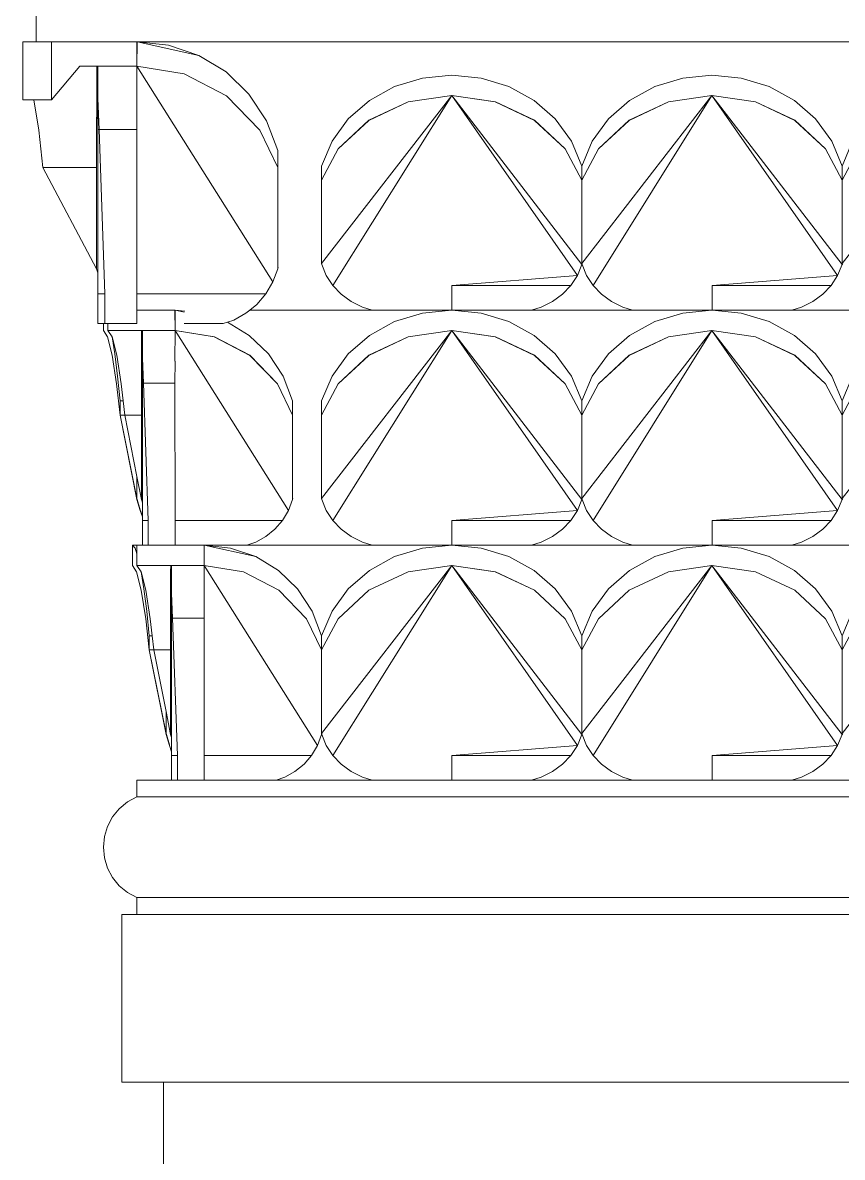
# Model space of a CAD drawing. Header units: millimetres. Extents: x -667 to -468, y -723 to -475.
# Drawn here: x -655.8436 to -655.6482, y -488.0508 to -487.7804 of the extents above; entities that cross this region are included whole.
import ezdxf

# ---------------------------------------------------------------- set-up
doc = ezdxf.new("R2010")
doc.units = ezdxf.units.MM
doc.layers.add('dinding', color=36, linetype='Continuous', lineweight=9)

msp = doc.modelspace()

# ---------------------------------------------------------------- linework, layer by layer
at = {"layer": 'dinding'}
for p, q in [((-655.84034, -487.78493), (-655.84034, -487.76893)), ((-655.84357, -487.79876), (-655.84357, -487.78493)), ((-655.84034, -487.78493), (-655.84357, -487.78493)), ((-655.84034, -487.78493), (-655.83674, -487.78493)), ((-655.83674, -487.79875), (-655.83674, -487.78493)), ((-655.83557, -487.78493), (-655.83674, -487.78493)), ((-655.82683, -487.78493), (-655.83557, -487.78493)), ((-655.82683, -487.78493), (-655.82565, -487.78494)), ((-655.82565, -487.78494), (-655.82446, -487.78493)), ((-655.82446, -487.78493), (-655.81651, -487.78493)), ((-655.81637, -487.78493), (-655.81651, -487.78493)), ((-655.81637, -487.78493), (-655.81637, -487.79076)), ((-655.81637, -487.78493), (-655.81632, -487.78493)), ((-655.81632, -487.78493), (-655.81634, -487.79077)), ((-655.81632, -487.78493), (-655.48026, -487.78493)), ((-655.81632, -487.78493), (-655.8088, -487.78574)), ((-655.8016, -487.78818), (-655.81632, -487.78493)), ((-655.8088, -487.78574), (-655.8016, -487.78818)), ((-655.8016, -487.78818), (-655.79511, -487.79214)), ((-655.82994, -487.79076), (-655.83674, -487.79875)), ((-655.82592, -487.79076), (-655.82994, -487.79076)), ((-655.82594, -487.8149), (-655.82592, -487.79076)), ((-655.82566, -487.80583), (-655.82592, -487.79076)), ((-655.82592, -487.79076), (-655.82568, -487.79755)), ((-655.82568, -487.79076), (-655.82592, -487.79076)), ((-655.81637, -487.79076), (-655.82568, -487.79076)), ((-655.82568, -487.79076), (-655.82568, -487.79755)), ((-655.81637, -487.79076), (-655.81636, -487.79951)), ((-655.81634, -487.79077), (-655.8051, -487.79255)), ((-655.81634, -487.79077), (-655.80512, -487.79258)), ((-655.78392, -487.8422), (-655.81634, -487.79077)), ((-655.80512, -487.79258), (-655.79501, -487.79784)), ((-655.8051, -487.79255), (-655.79498, -487.7978)), ((-655.79511, -487.79214), (-655.78964, -487.79742)), ((-655.75495, -487.79564), (-655.74831, -487.7936)), ((-655.74831, -487.7936), (-655.74132, -487.79293)), ((-655.74132, -487.79293), (-655.73433, -487.7936)), ((-655.73433, -487.7936), (-655.72769, -487.79564)), ((-655.69292, -487.79564), (-655.68627, -487.7936)), ((-655.68627, -487.7936), (-655.67929, -487.79293)), ((-655.67929, -487.79293), (-655.6723, -487.7936)), ((-655.6723, -487.7936), (-655.66565, -487.79564)), ((-655.76094, -487.79894), (-655.75495, -487.79564)), ((-655.72769, -487.79564), (-655.7217, -487.79894)), ((-655.69891, -487.79894), (-655.69292, -487.79564)), ((-655.66565, -487.79564), (-655.65966, -487.79894)), ((-655.84089, -487.79876), (-655.84357, -487.79876)), ((-655.84089, -487.79876), (-655.83674, -487.79875)), ((-655.84089, -487.79876), (-655.83974, -487.80599)), ((-655.82567, -487.79758), (-655.82568, -487.79755)), ((-655.82567, -487.7981), (-655.82567, -487.79758)), ((-655.82567, -487.7981), (-655.82566, -487.80583)), ((-655.82564, -487.79843), (-655.82538, -487.80582)), ((-655.81633, -487.80583), (-655.81633, -487.79948)), ((-655.79501, -487.79784), (-655.78706, -487.80599)), ((-655.79498, -487.7978), (-655.78706, -487.80599)), ((-655.78964, -487.79742), (-655.78546, -487.80377)), ((-655.74132, -487.79779), (-655.77234, -487.83779)), ((-655.74132, -487.79779), (-655.76964, -487.84303)), ((-655.76599, -487.80334), (-655.76094, -487.79894)), ((-655.76106, -487.80366), (-655.75172, -487.79928)), ((-655.76104, -487.80369), (-655.75171, -487.7993)), ((-655.75172, -487.79928), (-655.74132, -487.79779)), ((-655.75171, -487.7993), (-655.75172, -487.79928)), ((-655.74132, -487.79779), (-655.75171, -487.7993)), ((-655.74132, -487.79779), (-655.73092, -487.79928)), ((-655.74132, -487.79779), (-655.73094, -487.7993)), ((-655.71137, -487.84065), (-655.74132, -487.79779)), ((-655.7103, -487.83806), (-655.74132, -487.79779)), ((-655.73094, -487.7993), (-655.73092, -487.79928)), ((-655.73094, -487.7993), (-655.72161, -487.80369)), ((-655.73092, -487.79928), (-655.72158, -487.80366)), ((-655.7217, -487.79894), (-655.71665, -487.80334)), ((-655.67929, -487.79779), (-655.7103, -487.83779)), ((-655.67929, -487.79779), (-655.70761, -487.84303)), ((-655.70396, -487.80334), (-655.69891, -487.79894)), ((-655.69903, -487.80366), (-655.68969, -487.79928)), ((-655.699, -487.80369), (-655.68967, -487.7993)), ((-655.68969, -487.79928), (-655.67929, -487.79779)), ((-655.68967, -487.7993), (-655.68969, -487.79928)), ((-655.67929, -487.79779), (-655.68967, -487.7993)), ((-655.67929, -487.79779), (-655.66888, -487.79928)), ((-655.67929, -487.79779), (-655.6689, -487.7993)), ((-655.64934, -487.84065), (-655.67929, -487.79779)), ((-655.64827, -487.83806), (-655.67929, -487.79779)), ((-655.6689, -487.7993), (-655.66888, -487.79928)), ((-655.6689, -487.7993), (-655.65957, -487.80369)), ((-655.66888, -487.79928), (-655.65955, -487.80366)), ((-655.65966, -487.79894), (-655.65462, -487.80334)), ((-655.61725, -487.79779), (-655.64827, -487.83779)), ((-655.78546, -487.80377), (-655.78277, -487.81089)), ((-655.76985, -487.80863), (-655.76599, -487.80334)), ((-655.76838, -487.81048), (-655.76106, -487.80366)), ((-655.76836, -487.8105), (-655.76104, -487.80369)), ((-655.76104, -487.80369), (-655.76106, -487.80366)), ((-655.72161, -487.80369), (-655.72158, -487.80366)), ((-655.72161, -487.80369), (-655.71428, -487.8105)), ((-655.72158, -487.80366), (-655.71426, -487.81048)), ((-655.71665, -487.80334), (-655.71279, -487.80863)), ((-655.70782, -487.80863), (-655.70396, -487.80334)), ((-655.70635, -487.81048), (-655.69903, -487.80366)), ((-655.70633, -487.8105), (-655.699, -487.80369)), ((-655.699, -487.80369), (-655.69903, -487.80366)), ((-655.65957, -487.80369), (-655.65955, -487.80366)), ((-655.65957, -487.80369), (-655.65224, -487.8105)), ((-655.65955, -487.80366), (-655.65223, -487.81048)), ((-655.65462, -487.80334), (-655.65076, -487.80863)), ((-655.83974, -487.80599), (-655.83874, -487.8149)), ((-655.82538, -487.80582), (-655.82566, -487.80583)), ((-655.82566, -487.80583), (-655.82566, -487.83999)), ((-655.82538, -487.80582), (-655.82401, -487.84505)), ((-655.82538, -487.80582), (-655.81633, -487.80583)), ((-655.81633, -487.84505), (-655.81633, -487.80583)), ((-655.78707, -487.80601), (-655.78706, -487.80599)), ((-655.78277, -487.81491), (-655.78707, -487.80601)), ((-655.77234, -487.81456), (-655.76985, -487.80863)), ((-655.77234, -487.81791), (-655.76836, -487.8105)), ((-655.76836, -487.8105), (-655.76838, -487.81048)), ((-655.71428, -487.8105), (-655.71426, -487.81048)), ((-655.7103, -487.81791), (-655.71428, -487.8105)), ((-655.71279, -487.80863), (-655.7103, -487.81456)), ((-655.7103, -487.81456), (-655.70782, -487.80863)), ((-655.7103, -487.81791), (-655.70633, -487.8105)), ((-655.70633, -487.8105), (-655.70635, -487.81048)), ((-655.65224, -487.8105), (-655.65223, -487.81048)), ((-655.64827, -487.81791), (-655.65224, -487.8105)), ((-655.65076, -487.80863), (-655.64827, -487.81456)), ((-655.64827, -487.81456), (-655.64578, -487.80863)), ((-655.64827, -487.81791), (-655.6443, -487.8105)), ((-655.78277, -487.81491), (-655.78277, -487.81089)), ((-655.82594, -487.8149), (-655.83874, -487.8149)), ((-655.83874, -487.8149), (-655.82594, -487.83908)), ((-655.82594, -487.83908), (-655.82594, -487.8149)), ((-655.78277, -487.81491), (-655.78277, -487.83909)), ((-655.77234, -487.81791), (-655.77234, -487.81456)), ((-655.7103, -487.81791), (-655.7103, -487.81456)), ((-655.64827, -487.81791), (-655.64827, -487.81456)), ((-655.77234, -487.83779), (-655.77234, -487.81791)), ((-655.7103, -487.83779), (-655.7103, -487.81791)), ((-655.64827, -487.83779), (-655.64827, -487.81791)), ((-655.82566, -487.83999), (-655.82594, -487.83908)), ((-655.82566, -487.83999), (-655.82566, -487.84505)), ((-655.78392, -487.8422), (-655.78277, -487.83909)), ((-655.78277, -487.83909), (-655.78271, -487.83876)), ((-655.77228, -487.83806), (-655.77234, -487.83779)), ((-655.77121, -487.84065), (-655.77228, -487.83806)), ((-655.71137, -487.84065), (-655.7103, -487.83806)), ((-655.71025, -487.83806), (-655.7103, -487.83779)), ((-655.7103, -487.83779), (-655.7103, -487.83806)), ((-655.7103, -487.83806), (-655.71028, -487.83793)), ((-655.70917, -487.84065), (-655.71025, -487.83806)), ((-655.64934, -487.84065), (-655.64827, -487.83806)), ((-655.64822, -487.83806), (-655.64827, -487.83779)), ((-655.64827, -487.83806), (-655.64827, -487.83779)), ((-655.64827, -487.83806), (-655.64824, -487.83793)), ((-655.78392, -487.8422), (-655.78563, -487.84505)), ((-655.76964, -487.84303), (-655.77121, -487.84065)), ((-655.71137, -487.84065), (-655.7413, -487.84303)), ((-655.71137, -487.84065), (-655.71294, -487.84303)), ((-655.70761, -487.84303), (-655.70917, -487.84065)), ((-655.64934, -487.84065), (-655.67926, -487.84303)), ((-655.64934, -487.84065), (-655.65091, -487.84303)), ((-655.82566, -487.84505), (-655.82565, -487.85213)), ((-655.82401, -487.84505), (-655.82566, -487.84505)), ((-655.82401, -487.84505), (-655.82402, -487.85213)), ((-655.78563, -487.84505), (-655.81633, -487.84505)), ((-655.81633, -487.84893), (-655.81633, -487.84505)), ((-655.78779, -487.84757), (-655.78563, -487.84505)), ((-655.76764, -487.84512), (-655.76964, -487.84303)), ((-655.76527, -487.84687), (-655.76764, -487.84512)), ((-655.7413, -487.84303), (-655.74129, -487.84893)), ((-655.71294, -487.84303), (-655.7413, -487.84303)), ((-655.71732, -487.84687), (-655.71494, -487.84512)), ((-655.71494, -487.84512), (-655.71294, -487.84303)), ((-655.70561, -487.84512), (-655.70761, -487.84303)), ((-655.70323, -487.84687), (-655.70561, -487.84512)), ((-655.67926, -487.84303), (-655.67926, -487.84893)), ((-655.65091, -487.84303), (-655.67926, -487.84303)), ((-655.65529, -487.84687), (-655.65291, -487.84512)), ((-655.65291, -487.84512), (-655.65091, -487.84303)), ((-655.78947, -487.84893), (-655.78779, -487.84757)), ((-655.76259, -487.84821), (-655.76527, -487.84687)), ((-655.76028, -487.84893), (-655.76259, -487.84821)), ((-655.72231, -487.84893), (-655.72, -487.84821)), ((-655.72, -487.84821), (-655.71732, -487.84687)), ((-655.70055, -487.84821), (-655.70323, -487.84687)), ((-655.69824, -487.84893), (-655.70055, -487.84821)), ((-655.66028, -487.84893), (-655.65797, -487.84821)), ((-655.65797, -487.84821), (-655.65529, -487.84687)), ((-655.80727, -487.84893), (-655.81633, -487.84893)), ((-655.81633, -487.85213), (-655.81633, -487.84893)), ((-655.80727, -487.84893), (-655.80725, -487.85379)), ((-655.80724, -487.84894), (-655.80727, -487.84893)), ((-655.80724, -487.84894), (-655.80725, -487.85379)), ((-655.80724, -487.84894), (-655.8049, -487.84919)), ((-655.80507, -487.84942), (-655.80724, -487.84894)), ((-655.79327, -487.85127), (-655.79037, -487.84966)), ((-655.79037, -487.84966), (-655.78947, -487.84893)), ((-655.78947, -487.84893), (-655.76028, -487.84893)), ((-655.76028, -487.84893), (-655.74132, -487.84893)), ((-655.75495, -487.85164), (-655.74831, -487.84961)), ((-655.74831, -487.84961), (-655.74132, -487.84893)), ((-655.74132, -487.84893), (-655.74129, -487.84893)), ((-655.74129, -487.84893), (-655.72231, -487.84893)), ((-655.74129, -487.84893), (-655.73433, -487.84961)), ((-655.73433, -487.84961), (-655.72769, -487.85164)), ((-655.72231, -487.84893), (-655.69824, -487.84893)), ((-655.69824, -487.84893), (-655.67929, -487.84893)), ((-655.69292, -487.85164), (-655.68627, -487.84961)), ((-655.68627, -487.84961), (-655.67929, -487.84893)), ((-655.67929, -487.84893), (-655.67926, -487.84893)), ((-655.67926, -487.84893), (-655.66028, -487.84893)), ((-655.67926, -487.84893), (-655.6723, -487.84961)), ((-655.6723, -487.84961), (-655.66565, -487.85164)), ((-655.66028, -487.84893), (-655.63621, -487.84893)), ((-655.82434, -487.85213), (-655.82565, -487.85213)), ((-655.82434, -487.85379), (-655.82434, -487.85213)), ((-655.82402, -487.85213), (-655.82434, -487.85213)), ((-655.82335, -487.85528), (-655.82434, -487.85379)), ((-655.82327, -487.85213), (-655.82402, -487.85213)), ((-655.82327, -487.85213), (-655.82327, -487.85379)), ((-655.82327, -487.85213), (-655.81633, -487.85213)), ((-655.81523, -487.85379), (-655.82327, -487.85379)), ((-655.82327, -487.85379), (-655.82226, -487.85528)), ((-655.81523, -487.85379), (-655.81525, -487.8553)), ((-655.81502, -487.86635), (-655.81523, -487.85379)), ((-655.81523, -487.85379), (-655.81503, -487.85947)), ((-655.81503, -487.85379), (-655.81523, -487.85379)), ((-655.80725, -487.85379), (-655.81503, -487.85379)), ((-655.81503, -487.85379), (-655.81503, -487.85947)), ((-655.80725, -487.85379), (-655.80727, -487.86108)), ((-655.80725, -487.85379), (-655.79788, -487.85528)), ((-655.80725, -487.85379), (-655.7979, -487.8553)), ((-655.78023, -487.89666), (-655.80725, -487.85379)), ((-655.80509, -487.85213), (-655.79577, -487.85213)), ((-655.79577, -487.85213), (-655.79474, -487.85178)), ((-655.79474, -487.85178), (-655.79327, -487.85127)), ((-655.79474, -487.85178), (-655.78956, -487.85494)), ((-655.74132, -487.85379), (-655.77234, -487.89379)), ((-655.74132, -487.85379), (-655.76964, -487.89903)), ((-655.76094, -487.85494), (-655.75495, -487.85164)), ((-655.75172, -487.85528), (-655.74132, -487.85379)), ((-655.74132, -487.85379), (-655.75171, -487.8553)), ((-655.74132, -487.85379), (-655.73092, -487.85528)), ((-655.74132, -487.85379), (-655.73094, -487.8553)), ((-655.71137, -487.89666), (-655.74132, -487.85379)), ((-655.7103, -487.89406), (-655.74132, -487.85379)), ((-655.72769, -487.85164), (-655.7217, -487.85494)), ((-655.67929, -487.85379), (-655.7103, -487.89379)), ((-655.67929, -487.85379), (-655.70761, -487.89903)), ((-655.69891, -487.85494), (-655.69292, -487.85164)), ((-655.68969, -487.85528), (-655.67929, -487.85379)), ((-655.67929, -487.85379), (-655.68967, -487.8553)), ((-655.67929, -487.85379), (-655.66888, -487.85528)), ((-655.67929, -487.85379), (-655.6689, -487.8553)), ((-655.64934, -487.89666), (-655.67929, -487.85379)), ((-655.64827, -487.89406), (-655.67929, -487.85379)), ((-655.66565, -487.85164), (-655.65966, -487.85494)), ((-655.61725, -487.85379), (-655.64827, -487.89379)), ((-655.82226, -487.85966), (-655.82335, -487.85528)), ((-655.82226, -487.85528), (-655.82117, -487.85966)), ((-655.82163, -487.85934), (-655.82226, -487.85528)), ((-655.81525, -487.8553), (-655.81525, -487.87391)), ((-655.7979, -487.8553), (-655.78947, -487.85969)), ((-655.79788, -487.85528), (-655.78945, -487.85966)), ((-655.78956, -487.85494), (-655.785, -487.85934)), ((-655.76599, -487.85934), (-655.76094, -487.85494)), ((-655.76106, -487.85966), (-655.75172, -487.85528)), ((-655.76104, -487.85969), (-655.75171, -487.8553)), ((-655.75171, -487.8553), (-655.75172, -487.85528)), ((-655.73094, -487.8553), (-655.73092, -487.85528)), ((-655.73094, -487.8553), (-655.72161, -487.85969)), ((-655.73092, -487.85528), (-655.72158, -487.85966)), ((-655.7217, -487.85494), (-655.71665, -487.85934)), ((-655.70396, -487.85934), (-655.69891, -487.85494)), ((-655.69903, -487.85966), (-655.68969, -487.85528)), ((-655.699, -487.85969), (-655.68967, -487.8553)), ((-655.68967, -487.8553), (-655.68969, -487.85528)), ((-655.6689, -487.8553), (-655.66888, -487.85528)), ((-655.6689, -487.8553), (-655.65957, -487.85969)), ((-655.66888, -487.85528), (-655.65955, -487.85966)), ((-655.65966, -487.85494), (-655.65462, -487.85934)), ((-655.82118, -487.86648), (-655.82226, -487.85966)), ((-655.82095, -487.86463), (-655.82163, -487.85934)), ((-655.82117, -487.85966), (-655.82009, -487.86648)), ((-655.81501, -487.85988), (-655.81503, -487.85947)), ((-655.81503, -487.85991), (-655.81501, -487.85988)), ((-655.81503, -487.86018), (-655.81503, -487.85991)), ((-655.81503, -487.86018), (-655.815, -487.86019)), ((-655.81502, -487.86635), (-655.81501, -487.86038)), ((-655.81501, -487.86034), (-655.815, -487.86019)), ((-655.81501, -487.86038), (-655.81501, -487.86034)), ((-655.81501, -487.86038), (-655.81479, -487.86634)), ((-655.80727, -487.86635), (-655.80724, -487.86106)), ((-655.78947, -487.85969), (-655.78286, -487.8665)), ((-655.78945, -487.85966), (-655.78284, -487.86648)), ((-655.785, -487.85934), (-655.78152, -487.86463)), ((-655.76985, -487.86463), (-655.76599, -487.85934)), ((-655.76838, -487.86648), (-655.76106, -487.85966)), ((-655.76836, -487.8665), (-655.76104, -487.85969)), ((-655.76104, -487.85969), (-655.76106, -487.85966)), ((-655.72161, -487.85969), (-655.72158, -487.85966)), ((-655.72161, -487.85969), (-655.71428, -487.8665)), ((-655.72158, -487.85966), (-655.71426, -487.86648)), ((-655.71665, -487.85934), (-655.71279, -487.86463)), ((-655.70782, -487.86463), (-655.70396, -487.85934)), ((-655.70635, -487.86648), (-655.69903, -487.85966)), ((-655.70633, -487.8665), (-655.699, -487.85969)), ((-655.699, -487.85969), (-655.69903, -487.85966)), ((-655.65957, -487.85969), (-655.65955, -487.85966)), ((-655.65957, -487.85969), (-655.65224, -487.8665)), ((-655.65955, -487.85966), (-655.65223, -487.86648)), ((-655.65462, -487.85934), (-655.65076, -487.86463)), ((-655.82034, -487.87056), (-655.82095, -487.86463)), ((-655.78152, -487.86463), (-655.77927, -487.87056)), ((-655.77234, -487.87056), (-655.76985, -487.86463)), ((-655.71279, -487.86463), (-655.7103, -487.87056)), ((-655.7103, -487.87056), (-655.70782, -487.86463)), ((-655.65076, -487.86463), (-655.64827, -487.87056)), ((-655.64827, -487.87056), (-655.64578, -487.86463)), ((-655.82034, -487.87391), (-655.82118, -487.86648)), ((-655.82009, -487.86648), (-655.81962, -487.87056)), ((-655.81479, -487.86634), (-655.81502, -487.86635)), ((-655.81502, -487.86635), (-655.81501, -487.89481)), ((-655.81479, -487.86634), (-655.81364, -487.89903)), ((-655.81479, -487.86634), (-655.80727, -487.86635)), ((-655.80727, -487.86635), (-655.80724, -487.89903)), ((-655.78284, -487.86648), (-655.78286, -487.8665)), ((-655.77927, -487.87391), (-655.78286, -487.8665)), ((-655.77234, -487.87391), (-655.76836, -487.8665)), ((-655.76836, -487.8665), (-655.76838, -487.86648)), ((-655.71428, -487.8665), (-655.71426, -487.86648)), ((-655.7103, -487.87391), (-655.71428, -487.8665)), ((-655.7103, -487.87391), (-655.70633, -487.8665)), ((-655.70633, -487.8665), (-655.70635, -487.86648)), ((-655.65224, -487.8665), (-655.65223, -487.86648)), ((-655.64827, -487.87391), (-655.65224, -487.8665)), ((-655.64827, -487.87391), (-655.6443, -487.8665)), ((-655.82034, -487.87391), (-655.82034, -487.87056)), ((-655.81962, -487.87056), (-655.82034, -487.87056)), ((-655.81962, -487.87056), (-655.81925, -487.87391)), ((-655.77927, -487.87391), (-655.77927, -487.87056)), ((-655.77234, -487.87391), (-655.77234, -487.87056)), ((-655.7103, -487.87391), (-655.7103, -487.87056)), ((-655.64827, -487.87391), (-655.64827, -487.87056)), ((-655.82034, -487.87391), (-655.81634, -487.89406)), ((-655.82034, -487.87391), (-655.81634, -487.89379)), ((-655.81925, -487.87391), (-655.82034, -487.87391)), ((-655.81925, -487.87391), (-655.81634, -487.88857)), ((-655.81525, -487.87391), (-655.81925, -487.87391)), ((-655.81525, -487.89406), (-655.81525, -487.87391)), ((-655.77927, -487.87391), (-655.77927, -487.89406)), ((-655.77234, -487.89379), (-655.77234, -487.87391)), ((-655.7103, -487.89379), (-655.7103, -487.87391)), ((-655.64827, -487.89379), (-655.64827, -487.87391)), ((-655.81634, -487.89379), (-655.81634, -487.88857)), ((-655.81634, -487.88857), (-655.81525, -487.89406)), ((-655.81626, -487.89406), (-655.81634, -487.89379)), ((-655.81634, -487.89406), (-655.81634, -487.89379)), ((-655.81554, -487.89666), (-655.81634, -487.89406)), ((-655.81554, -487.89652), (-655.81626, -487.89406)), ((-655.81501, -487.89481), (-655.81525, -487.89406)), ((-655.78023, -487.89666), (-655.77927, -487.89406)), ((-655.77927, -487.89406), (-655.77922, -487.89379)), ((-655.77228, -487.89406), (-655.77234, -487.89379)), ((-655.77121, -487.89665), (-655.77228, -487.89406)), ((-655.71137, -487.89666), (-655.7103, -487.89406)), ((-655.71025, -487.89406), (-655.7103, -487.89379)), ((-655.7103, -487.89406), (-655.7103, -487.89379)), ((-655.7103, -487.89406), (-655.71028, -487.89393)), ((-655.70917, -487.89665), (-655.71025, -487.89406)), ((-655.64934, -487.89666), (-655.64827, -487.89406)), ((-655.64822, -487.89406), (-655.64827, -487.89379)), ((-655.64827, -487.89406), (-655.64827, -487.89379)), ((-655.64827, -487.89406), (-655.64824, -487.89393)), ((-655.81554, -487.89666), (-655.81554, -487.89652)), ((-655.8155, -487.89666), (-655.81554, -487.89652)), ((-655.81554, -487.89666), (-655.81501, -487.89817)), ((-655.81501, -487.89817), (-655.8155, -487.89666)), ((-655.81501, -487.89481), (-655.81501, -487.89817)), ((-655.78023, -487.89666), (-655.78165, -487.89903)), ((-655.76964, -487.89903), (-655.77121, -487.89665)), ((-655.71137, -487.89666), (-655.7413, -487.89903)), ((-655.71137, -487.89666), (-655.71294, -487.89903)), ((-655.70761, -487.89903), (-655.70917, -487.89665)), ((-655.64934, -487.89666), (-655.67926, -487.89903)), ((-655.64934, -487.89666), (-655.65091, -487.89903)), ((-655.81501, -487.89817), (-655.81501, -487.89904)), ((-655.81364, -487.89903), (-655.81501, -487.89904)), ((-655.81501, -487.89904), (-655.81501, -487.90493)), ((-655.81364, -487.89903), (-655.81364, -487.90494)), ((-655.80725, -487.90493), (-655.80724, -487.89903)), ((-655.78165, -487.89903), (-655.80724, -487.89903)), ((-655.78346, -487.90113), (-655.78165, -487.89903)), ((-655.76764, -487.90113), (-655.76964, -487.89903)), ((-655.7413, -487.89903), (-655.74129, -487.90493)), ((-655.71294, -487.89903), (-655.7413, -487.89903)), ((-655.71494, -487.90113), (-655.71294, -487.89903)), ((-655.70561, -487.90113), (-655.70761, -487.89903)), ((-655.67926, -487.89903), (-655.67926, -487.90493)), ((-655.65091, -487.89903), (-655.67926, -487.89903)), ((-655.65291, -487.90113), (-655.65091, -487.89903)), ((-655.7856, -487.90287), (-655.78346, -487.90113)), ((-655.76527, -487.90287), (-655.76764, -487.90113)), ((-655.71732, -487.90287), (-655.71494, -487.90113)), ((-655.70323, -487.90287), (-655.70561, -487.90113)), ((-655.65529, -487.90287), (-655.65291, -487.90113)), ((-655.81679, -487.90561), (-655.8174, -487.90493)), ((-655.8174, -487.90979), (-655.8174, -487.90493)), ((-655.81634, -487.90493), (-655.8174, -487.90493)), ((-655.81634, -487.90493), (-655.81634, -487.90697)), ((-655.81501, -487.90493), (-655.81634, -487.90493)), ((-655.81364, -487.90494), (-655.81501, -487.90493)), ((-655.81364, -487.90494), (-655.80725, -487.90493)), ((-655.80034, -487.90493), (-655.80725, -487.90493)), ((-655.80034, -487.90493), (-655.80031, -487.90979)), ((-655.80031, -487.90493), (-655.80034, -487.90493)), ((-655.80031, -487.90493), (-655.79403, -487.90561)), ((-655.80031, -487.90493), (-655.80031, -487.90979)), ((-655.78803, -487.90764), (-655.80031, -487.90493)), ((-655.80031, -487.90493), (-655.79011, -487.90493)), ((-655.79011, -487.90493), (-655.78802, -487.90422)), ((-655.79011, -487.90493), (-655.76028, -487.90493)), ((-655.78802, -487.90422), (-655.7856, -487.90287)), ((-655.76259, -487.90421), (-655.76527, -487.90287)), ((-655.76028, -487.90493), (-655.76259, -487.90421)), ((-655.76028, -487.90493), (-655.74132, -487.90493)), ((-655.74831, -487.90561), (-655.74132, -487.90493)), ((-655.74132, -487.90493), (-655.74129, -487.90493)), ((-655.74129, -487.90493), (-655.72231, -487.90493)), ((-655.74129, -487.90493), (-655.73433, -487.90561)), ((-655.72231, -487.90493), (-655.72, -487.90421)), ((-655.72231, -487.90493), (-655.69824, -487.90493)), ((-655.72, -487.90421), (-655.71732, -487.90287)), ((-655.70055, -487.90421), (-655.70323, -487.90287)), ((-655.69824, -487.90493), (-655.70055, -487.90421)), ((-655.69824, -487.90493), (-655.67929, -487.90493)), ((-655.68627, -487.90561), (-655.67929, -487.90493)), ((-655.67929, -487.90493), (-655.67926, -487.90493)), ((-655.67926, -487.90493), (-655.66028, -487.90493)), ((-655.67926, -487.90493), (-655.6723, -487.90561)), ((-655.66028, -487.90493), (-655.65797, -487.90421)), ((-655.66028, -487.90493), (-655.63621, -487.90493)), ((-655.65797, -487.90421), (-655.65529, -487.90287)), ((-655.81634, -487.90697), (-655.81679, -487.90561)), ((-655.81634, -487.90697), (-655.81634, -487.90979)), ((-655.79403, -487.90561), (-655.78803, -487.90764)), ((-655.78803, -487.90764), (-655.78262, -487.91094)), ((-655.76094, -487.91094), (-655.75495, -487.90764)), ((-655.75495, -487.90764), (-655.74831, -487.90561)), ((-655.73433, -487.90561), (-655.72769, -487.90764)), ((-655.72769, -487.90764), (-655.7217, -487.91094)), ((-655.69891, -487.91094), (-655.69292, -487.90764)), ((-655.69292, -487.90764), (-655.68627, -487.90561)), ((-655.6723, -487.90561), (-655.66565, -487.90764)), ((-655.66565, -487.90764), (-655.65966, -487.91094)), ((-655.81642, -487.91128), (-655.8174, -487.90979)), ((-655.8083, -487.90979), (-655.81634, -487.90979)), ((-655.81634, -487.90979), (-655.81533, -487.91128)), ((-655.8083, -487.90979), (-655.80831, -487.9113)), ((-655.80809, -487.92234), (-655.8083, -487.90979)), ((-655.8083, -487.90979), (-655.80809, -487.91547)), ((-655.8081, -487.90979), (-655.8083, -487.90979)), ((-655.80031, -487.90979), (-655.8081, -487.90979)), ((-655.8081, -487.90979), (-655.80809, -487.91547)), ((-655.80031, -487.90979), (-655.80033, -487.91708)), ((-655.80031, -487.90979), (-655.79095, -487.91128)), ((-655.80031, -487.90979), (-655.79096, -487.9113)), ((-655.7733, -487.95266), (-655.80031, -487.90979)), ((-655.74132, -487.90979), (-655.77234, -487.94979)), ((-655.74132, -487.90979), (-655.76964, -487.95503)), ((-655.75172, -487.91128), (-655.74132, -487.90979)), ((-655.74132, -487.90979), (-655.75171, -487.9113)), ((-655.74132, -487.90979), (-655.73092, -487.91128)), ((-655.74132, -487.90979), (-655.73094, -487.9113)), ((-655.71137, -487.95266), (-655.74132, -487.90979)), ((-655.7103, -487.95006), (-655.74132, -487.90979)), ((-655.67929, -487.90979), (-655.7103, -487.94979)), ((-655.67929, -487.90979), (-655.70761, -487.95503)), ((-655.68969, -487.91128), (-655.67929, -487.90979)), ((-655.67929, -487.90979), (-655.68967, -487.9113)), ((-655.67929, -487.90979), (-655.66888, -487.91128)), ((-655.67929, -487.90979), (-655.6689, -487.9113)), ((-655.64934, -487.95266), (-655.67929, -487.90979)), ((-655.64827, -487.95006), (-655.67929, -487.90979)), ((-655.61725, -487.90979), (-655.64827, -487.94979)), ((-655.81533, -487.91566), (-655.81642, -487.91128)), ((-655.81533, -487.91128), (-655.81424, -487.91566)), ((-655.81469, -487.91534), (-655.81533, -487.91128)), ((-655.80831, -487.9113), (-655.80831, -487.92991)), ((-655.79096, -487.9113), (-655.78254, -487.91569)), ((-655.79095, -487.91128), (-655.78252, -487.91566)), ((-655.78262, -487.91094), (-655.77807, -487.91534)), ((-655.76599, -487.91534), (-655.76094, -487.91094)), ((-655.76106, -487.91566), (-655.75172, -487.91128)), ((-655.76104, -487.91569), (-655.75171, -487.9113)), ((-655.75171, -487.9113), (-655.75172, -487.91128)), ((-655.73094, -487.9113), (-655.73092, -487.91128)), ((-655.73094, -487.9113), (-655.72161, -487.91569)), ((-655.73092, -487.91128), (-655.72158, -487.91566)), ((-655.7217, -487.91094), (-655.71665, -487.91534)), ((-655.70396, -487.91534), (-655.69891, -487.91094)), ((-655.69903, -487.91566), (-655.68969, -487.91128)), ((-655.699, -487.91569), (-655.68967, -487.9113)), ((-655.68967, -487.9113), (-655.68969, -487.91128)), ((-655.6689, -487.9113), (-655.66888, -487.91128)), ((-655.6689, -487.9113), (-655.65957, -487.91569)), ((-655.66888, -487.91128), (-655.65955, -487.91566)), ((-655.65966, -487.91094), (-655.65462, -487.91534)), ((-655.81424, -487.92248), (-655.81533, -487.91566)), ((-655.81401, -487.92063), (-655.81469, -487.91534)), ((-655.81424, -487.91566), (-655.81315, -487.92248)), ((-655.80808, -487.91588), (-655.80809, -487.91547)), ((-655.80809, -487.91591), (-655.80808, -487.91588)), ((-655.80809, -487.91617), (-655.80809, -487.91591)), ((-655.78254, -487.91569), (-655.77592, -487.9225)), ((-655.78252, -487.91566), (-655.77591, -487.92248)), ((-655.77807, -487.91534), (-655.77458, -487.92063)), ((-655.76985, -487.92063), (-655.76599, -487.91534)), ((-655.76838, -487.92248), (-655.76106, -487.91566)), ((-655.76836, -487.9225), (-655.76104, -487.91569)), ((-655.76104, -487.91569), (-655.76106, -487.91566)), ((-655.72161, -487.91569), (-655.72158, -487.91566)), ((-655.72161, -487.91569), (-655.71428, -487.9225)), ((-655.72158, -487.91566), (-655.71426, -487.92248)), ((-655.71665, -487.91534), (-655.71279, -487.92063)), ((-655.70782, -487.92063), (-655.70396, -487.91534)), ((-655.70635, -487.92248), (-655.69903, -487.91566)), ((-655.70633, -487.9225), (-655.699, -487.91569)), ((-655.699, -487.91569), (-655.69903, -487.91566)), ((-655.65957, -487.91569), (-655.65955, -487.91566)), ((-655.65957, -487.91569), (-655.65224, -487.9225)), ((-655.65955, -487.91566), (-655.65223, -487.92248)), ((-655.65462, -487.91534), (-655.65076, -487.92063)), ((-655.80809, -487.91617), (-655.80807, -487.91618)), ((-655.80809, -487.92234), (-655.80808, -487.91638)), ((-655.80807, -487.91618), (-655.80808, -487.91634)), ((-655.80808, -487.91638), (-655.80808, -487.91634)), ((-655.80808, -487.91638), (-655.80785, -487.92234)), ((-655.80033, -487.92234), (-655.80031, -487.91705)), ((-655.8134, -487.92656), (-655.81401, -487.92063)), ((-655.77458, -487.92063), (-655.77234, -487.92656)), ((-655.77234, -487.92656), (-655.76985, -487.92063)), ((-655.71279, -487.92063), (-655.7103, -487.92656)), ((-655.7103, -487.92656), (-655.70782, -487.92063)), ((-655.65076, -487.92063), (-655.64827, -487.92656)), ((-655.64827, -487.92656), (-655.64578, -487.92063)), ((-655.8134, -487.92991), (-655.81424, -487.92248)), ((-655.81315, -487.92248), (-655.81269, -487.92656)), ((-655.80785, -487.92234), (-655.80809, -487.92234)), ((-655.80809, -487.92234), (-655.80808, -487.95081)), ((-655.80785, -487.92234), (-655.80671, -487.95503)), ((-655.80785, -487.92234), (-655.80033, -487.92234)), ((-655.80033, -487.92234), (-655.80031, -487.95503)), ((-655.77591, -487.92248), (-655.77592, -487.9225)), ((-655.77234, -487.92991), (-655.77592, -487.9225)), ((-655.77234, -487.92991), (-655.76836, -487.9225)), ((-655.76836, -487.9225), (-655.76838, -487.92248)), ((-655.71428, -487.9225), (-655.71426, -487.92248)), ((-655.7103, -487.92991), (-655.71428, -487.9225)), ((-655.7103, -487.92991), (-655.70633, -487.9225)), ((-655.70633, -487.9225), (-655.70635, -487.92248)), ((-655.65224, -487.9225), (-655.65223, -487.92248)), ((-655.64827, -487.92991), (-655.65224, -487.9225)), ((-655.64827, -487.92991), (-655.6443, -487.9225)), ((-655.8134, -487.92991), (-655.8134, -487.92656)), ((-655.81269, -487.92656), (-655.8134, -487.92656)), ((-655.81269, -487.92656), (-655.81231, -487.92991)), ((-655.77234, -487.92991), (-655.77234, -487.92656)), ((-655.7103, -487.92991), (-655.7103, -487.92656)), ((-655.64827, -487.92991), (-655.64827, -487.92656)), ((-655.8134, -487.92991), (-655.8094, -487.95006)), ((-655.8134, -487.92991), (-655.8094, -487.94979)), ((-655.81231, -487.92991), (-655.8134, -487.92991)), ((-655.81231, -487.92991), (-655.8094, -487.94457)), ((-655.80831, -487.92991), (-655.81231, -487.92991)), ((-655.80831, -487.95006), (-655.80831, -487.92991)), ((-655.77234, -487.94979), (-655.77234, -487.92991)), ((-655.7103, -487.94979), (-655.7103, -487.92991)), ((-655.64827, -487.94979), (-655.64827, -487.92991)), ((-655.8094, -487.94979), (-655.8094, -487.94457)), ((-655.8094, -487.94457), (-655.80831, -487.95006)), ((-655.80933, -487.95006), (-655.8094, -487.94979)), ((-655.8094, -487.95006), (-655.8094, -487.94979)), ((-655.8086, -487.95265), (-655.8094, -487.95006)), ((-655.80861, -487.95252), (-655.80933, -487.95006)), ((-655.80808, -487.95081), (-655.80831, -487.95006)), ((-655.80808, -487.95081), (-655.80808, -487.95417)), ((-655.7733, -487.95266), (-655.77234, -487.95006)), ((-655.77228, -487.95006), (-655.77234, -487.94979)), ((-655.77234, -487.94979), (-655.77234, -487.95006)), ((-655.77234, -487.95006), (-655.77231, -487.94992)), ((-655.77121, -487.95265), (-655.77228, -487.95006)), ((-655.71137, -487.95266), (-655.7103, -487.95006)), ((-655.71025, -487.95006), (-655.7103, -487.94979)), ((-655.7103, -487.94979), (-655.7103, -487.95006)), ((-655.7103, -487.95006), (-655.71028, -487.94993)), ((-655.70917, -487.95265), (-655.71025, -487.95006)), ((-655.64934, -487.95266), (-655.64827, -487.95006)), ((-655.64822, -487.95006), (-655.64827, -487.94979)), ((-655.64827, -487.94979), (-655.64827, -487.95006)), ((-655.64827, -487.95006), (-655.64824, -487.94993)), ((-655.8086, -487.95265), (-655.80861, -487.95252)), ((-655.80856, -487.95265), (-655.80861, -487.95252)), ((-655.8086, -487.95265), (-655.80808, -487.95417)), ((-655.80808, -487.95417), (-655.80856, -487.95265)), ((-655.7733, -487.95266), (-655.77472, -487.95503)), ((-655.76964, -487.95503), (-655.77121, -487.95265)), ((-655.71137, -487.95266), (-655.7413, -487.95503)), ((-655.71137, -487.95266), (-655.71294, -487.95503)), ((-655.70761, -487.95503), (-655.70917, -487.95265)), ((-655.64934, -487.95266), (-655.67926, -487.95503)), ((-655.64934, -487.95266), (-655.65091, -487.95503)), ((-655.80808, -487.95417), (-655.80808, -487.95503)), ((-655.80808, -487.95503), (-655.80808, -487.96093)), ((-655.80671, -487.95503), (-655.80808, -487.95503)), ((-655.80671, -487.95503), (-655.80671, -487.96093)), ((-655.77472, -487.95503), (-655.80031, -487.95503)), ((-655.80031, -487.96093), (-655.80031, -487.95503)), ((-655.77652, -487.95713), (-655.77472, -487.95503)), ((-655.76764, -487.95713), (-655.76964, -487.95503)), ((-655.7413, -487.95503), (-655.74129, -487.96093)), ((-655.71294, -487.95503), (-655.7413, -487.95503)), ((-655.71494, -487.95713), (-655.71294, -487.95503)), ((-655.70561, -487.95713), (-655.70761, -487.95503)), ((-655.67926, -487.95503), (-655.67926, -487.96093)), ((-655.65091, -487.95503), (-655.67926, -487.95503)), ((-655.65291, -487.95713), (-655.65091, -487.95503)), ((-655.78109, -487.96021), (-655.77867, -487.95887)), ((-655.77867, -487.95887), (-655.77652, -487.95713)), ((-655.76527, -487.95887), (-655.76764, -487.95713)), ((-655.76259, -487.96021), (-655.76527, -487.95887)), ((-655.72, -487.96021), (-655.71732, -487.95887)), ((-655.71732, -487.95887), (-655.71494, -487.95713)), ((-655.70323, -487.95887), (-655.70561, -487.95713)), ((-655.70055, -487.96021), (-655.70323, -487.95887)), ((-655.65797, -487.96021), (-655.65529, -487.95887)), ((-655.65529, -487.95887), (-655.65291, -487.95713)), ((-655.81634, -487.96493), (-655.81634, -487.96093)), ((-655.80808, -487.96093), (-655.81634, -487.96093)), ((-655.8078, -487.96093), (-655.80808, -487.96093)), ((-655.80671, -487.96093), (-655.8078, -487.96093)), ((-655.80671, -487.96093), (-655.8014, -487.96093)), ((-655.8014, -487.96093), (-655.80031, -487.96093)), ((-655.80031, -487.96093), (-655.78317, -487.96093)), ((-655.78317, -487.96093), (-655.78109, -487.96021)), ((-655.78317, -487.96093), (-655.76028, -487.96093)), ((-655.76028, -487.96093), (-655.76259, -487.96021)), ((-655.76028, -487.96093), (-655.74129, -487.96093)), ((-655.74129, -487.96093), (-655.72231, -487.96093)), ((-655.72231, -487.96093), (-655.72, -487.96021)), ((-655.72231, -487.96093), (-655.69824, -487.96093)), ((-655.69824, -487.96093), (-655.70055, -487.96021)), ((-655.69824, -487.96093), (-655.67926, -487.96093)), ((-655.67926, -487.96093), (-655.66028, -487.96093)), ((-655.66028, -487.96093), (-655.65797, -487.96021)), ((-655.66028, -487.96093), (-655.63621, -487.96093)), ((-655.82054, -487.96775), (-655.81858, -487.96613)), ((-655.81858, -487.96613), (-655.81634, -487.96493)), ((-655.48024, -487.96493), (-655.81634, -487.96493)), ((-655.82335, -487.97196), (-655.82215, -487.96972)), ((-655.82215, -487.96972), (-655.82054, -487.96775)), ((-655.82409, -487.9744), (-655.82335, -487.97196)), ((-655.82434, -487.97693), (-655.82409, -487.9744)), ((-655.82409, -487.97946), (-655.82434, -487.97693)), ((-655.82335, -487.9819), (-655.82409, -487.97946)), ((-655.82215, -487.98414), (-655.82335, -487.9819)), ((-655.82054, -487.98611), (-655.82215, -487.98414)), ((-655.81858, -487.98773), (-655.82054, -487.98611)), ((-655.81634, -487.98893), (-655.81858, -487.98773)), ((-655.48024, -487.98893), (-655.81634, -487.98893)), ((-655.81634, -487.99293), (-655.81634, -487.98893)), ((-655.81992, -487.99293), (-655.81992, -488.03293)), ((-655.81634, -487.99293), (-655.81992, -487.99293)), ((-655.48249, -487.99293), (-655.81634, -487.99293)), ((-655.48249, -488.03293), (-655.81992, -488.03293)), ((-655.81, -488.03293), (-655.81, -489.81283))]:
    msp.add_line(p, q, dxfattribs=at)

doc.saveas('drawing.dxf')
